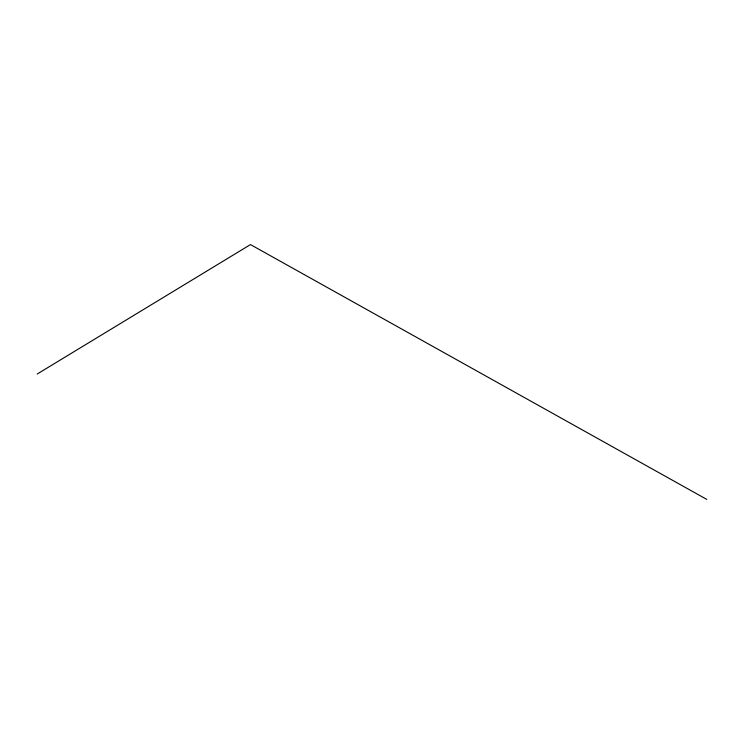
<?xml version="1.0" encoding="UTF-8"?>
<svg xmlns="http://www.w3.org/2000/svg" width="744" height="744" viewBox="0 0 744 744"><rect width="100%" height="100%" fill="white"/><g stroke="black" fill="none" stroke-linecap="round" stroke-linejoin="round"><path stroke-width="1.12" d="M37.2 374.027L250.468 244.581L706.8 499.419"/></g></svg>
